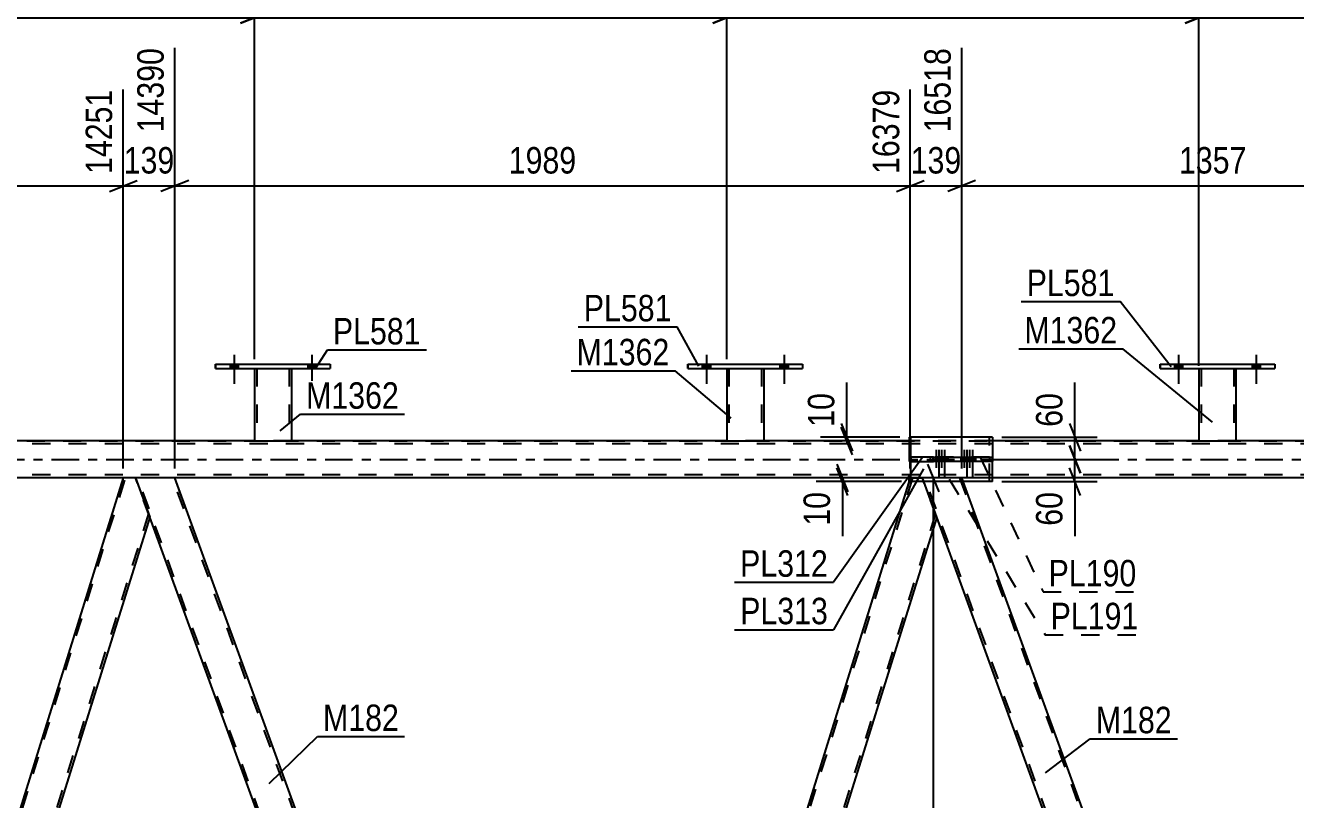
# Model space of a CAD drawing. Header units: millimetres. Extents: x 0 to 841, y 0 to 594.
# Drawn here: x 613 to 750.4, y 400.7 to 484.5 of the extents above; entities that cross this region are included whole.
import ezdxf

# ---------------------------------------------------------------- set-up
doc = ezdxf.new("R2010")
doc.units = ezdxf.units.MM
doc.linetypes.add('DXK_LINE_DOT2', pattern=[3.9198, 1.9599, -1.9599])
doc.linetypes.add('DXK_LINE_DOT3', pattern=[5.9187, 2.979, -0.9799, 0.9799, -0.9799])
doc.styles.add('Arial Narrow', font='ARIALN.TTF', dxfattribs={"height": 0.2})

# ---------------------------------------------------------------- blocks, each defined once
blk = doc.blocks.new('Part-318887337-3480 - 3336')
at = {"color": 7, "linetype": 'DXK_LINE_DOT2'}
for p, q in [((739.91, 447.38), (743.91, 447.38)), ((739.91, 447.37), (739.91, 447.38)), ((739.91, 447.38), (739.91, 447.37)), ((740.15, 447.38), (740.15, 439.53)), ((743.67, 447.38), (743.67, 439.53)), ((743.91, 447.38), (743.91, 447.37)), ((743.91, 447.37), (743.91, 447.38)), ((743.65, 439.53), (743.67, 439.53))]:
    blk.add_line(p, q, dxfattribs=at)
at = {"color": 2, "linetype": 'Continuous'}
for p, q in [((739.91, 447.37), (739.91, 439.53)), ((743.91, 447.37), (743.91, 439.53)), ((739.91, 439.53), (743.87, 439.53)), ((743.91, 439.53), (743.87, 439.53))]:
    blk.add_line(p, q, dxfattribs=at)
blk = doc.blocks.new('Bolt-318887337-3354 - 3336')
at = {"linetype": 'Continuous'}
for points in [[(686.19, 447.37), (687.07, 447.37), (687.07, 447.85), (686.19, 447.85)], [(694.59, 447.37), (695.47, 447.37), (695.47, 447.85), (694.59, 447.85)]]:
    blk.add_hatch(color=1, dxfattribs=at).paths.add_polyline_path(points)
at = {"color": 1, "linetype": 'Continuous'}
for p, q in [((686.63, 448.85), (686.63, 445.73)), ((695.03, 448.85), (695.03, 445.73)), ((686.19, 447.85), (686.19, 447.37)), ((687.07, 447.85), (687.07, 447.37)), ((694.59, 447.85), (694.59, 447.37)), ((695.47, 447.85), (695.47, 447.37))]:
    blk.add_line(p, q, dxfattribs=at)
blk = doc.blocks.new('Bolt-318887337-3355 - 3336')
at = {"linetype": 'Continuous'}
for points in [[(686.19, 447.37), (687.07, 447.37), (687.07, 447.85), (686.19, 447.85)], [(694.59, 447.37), (695.47, 447.37), (695.47, 447.85), (694.59, 447.85)]]:
    blk.add_hatch(color=1, dxfattribs=at).paths.add_polyline_path(points)
at = {"color": 1, "linetype": 'Continuous'}
for p, q in [((686.63, 448.85), (686.63, 445.73)), ((695.03, 448.85), (695.03, 445.73)), ((686.19, 447.85), (686.19, 447.37)), ((687.07, 447.85), (687.07, 447.37)), ((694.59, 447.85), (694.59, 447.37)), ((695.47, 447.85), (695.47, 447.37))]:
    blk.add_line(p, q, dxfattribs=at)
blk = doc.blocks.new('Bolt-318887337-3356 - 3336')
at = {"linetype": 'Continuous'}
for points in [[(635.11, 447.37), (635.99, 447.37), (635.99, 447.85), (635.11, 447.85)], [(643.51, 447.37), (644.39, 447.37), (644.39, 447.85), (643.51, 447.85)]]:
    blk.add_hatch(color=1, dxfattribs=at).paths.add_polyline_path(points)
at = {"color": 1, "linetype": 'Continuous'}
for p, q in [((635.55, 448.85), (635.55, 445.73)), ((643.95, 448.85), (643.95, 445.73)), ((635.11, 447.85), (635.11, 447.37)), ((635.99, 447.85), (635.99, 447.37)), ((643.51, 447.85), (643.51, 447.37)), ((644.39, 447.85), (644.39, 447.37))]:
    blk.add_line(p, q, dxfattribs=at)
blk = doc.blocks.new('Part-318887337-3485 - 3336')
at = {"color": 2, "linetype": 'Continuous'}
for p, q in [((684.63, 447.37), (684.63, 447.85)), ((684.63, 447.85), (684.63, 447.85)), ((684.63, 447.85), (697.03, 447.85)), ((684.63, 447.37), (684.63, 447.37)), ((684.63, 447.37), (697.03, 447.37)), ((697.03, 447.85), (697.03, 447.37))]:
    blk.add_line(p, q, dxfattribs=at)
at = {"color": 7, "linetype": 'DXK_LINE_DOT2'}
for p, q in [((684.63, 447.85), (684.63, 447.37)), ((684.63, 447.85), (684.63, 447.85)), ((684.63, 447.37), (684.63, 447.37)), ((697.03, 447.85), (697.03, 447.37))]:
    blk.add_line(p, q, dxfattribs=at)
blk = doc.blocks.new('Bolt-318887337-3357 - 3336')
at = {"linetype": 'Continuous'}
for points in [[(635.11, 447.37), (635.99, 447.37), (635.99, 447.85), (635.11, 447.85)], [(643.51, 447.37), (644.39, 447.37), (644.39, 447.85), (643.51, 447.85)]]:
    blk.add_hatch(color=1, dxfattribs=at).paths.add_polyline_path(points)
at = {"color": 1, "linetype": 'Continuous'}
for p, q in [((635.55, 448.85), (635.55, 445.73)), ((643.95, 448.85), (643.95, 445.73)), ((635.11, 447.85), (635.11, 447.37)), ((635.99, 447.85), (635.99, 447.37)), ((643.51, 447.85), (643.51, 447.37)), ((644.39, 447.85), (644.39, 447.37))]:
    blk.add_line(p, q, dxfattribs=at)
blk = doc.blocks.new('Bolt-318887337-3360 - 3336')
at = {"linetype": 'Continuous'}
for points in [[(737.27, 447.37), (738.15, 447.37), (738.15, 447.85), (737.27, 447.85)], [(745.67, 447.37), (746.55, 447.37), (746.55, 447.85), (745.67, 447.85)]]:
    blk.add_hatch(color=1, dxfattribs=at).paths.add_polyline_path(points)
at = {"color": 1, "linetype": 'Continuous'}
for p, q in [((737.71, 448.85), (737.71, 445.73)), ((746.11, 448.85), (746.11, 445.73)), ((737.27, 447.85), (737.27, 447.37)), ((738.15, 447.85), (738.15, 447.37)), ((745.67, 447.85), (745.67, 447.37)), ((746.55, 447.85), (746.55, 447.37))]:
    blk.add_line(p, q, dxfattribs=at)
blk = doc.blocks.new('Bolt-318887337-3361 - 3336')
at = {"linetype": 'Continuous'}
for points in [[(737.27, 447.37), (738.15, 447.37), (738.15, 447.85), (737.27, 447.85)], [(745.67, 447.37), (746.55, 447.37), (746.55, 447.85), (745.67, 447.85)]]:
    blk.add_hatch(color=1, dxfattribs=at).paths.add_polyline_path(points)
at = {"color": 1, "linetype": 'Continuous'}
for p, q in [((737.71, 448.85), (737.71, 445.73)), ((746.11, 448.85), (746.11, 445.73)), ((737.27, 447.85), (737.27, 447.37)), ((738.15, 447.85), (738.15, 447.37)), ((745.67, 447.85), (745.67, 447.37)), ((746.55, 447.85), (746.55, 447.37))]:
    blk.add_line(p, q, dxfattribs=at)
blk = doc.blocks.new('Bolt-318887337-3834 - 3336')
at = {"linetype": 'Continuous'}
for points in [[(712.14, 437.77), (711.42, 437.77), (711.42, 437.29), (712.14, 437.29)], [(712.76, 437.77), (712.04, 437.77), (712.04, 437.29), (712.76, 437.29)], [(715.15, 437.77), (714.43, 437.77), (714.43, 437.29), (715.15, 437.29)], [(715.76, 437.77), (715.04, 437.77), (715.04, 437.29), (715.76, 437.29)]]:
    blk.add_hatch(color=1, dxfattribs=at).paths.add_polyline_path(points)
at = {"color": 1, "linetype": 'Continuous'}
for p, q in [((711.78, 438.57), (711.78, 435.57)), ((712.4, 438.57), (712.4, 435.57)), ((714.79, 438.57), (714.79, 435.57)), ((715.4, 438.57), (715.4, 435.57)), ((711.42, 437.77), (711.42, 437.29)), ((712.04, 437.77), (712.04, 437.29)), ((712.14, 437.77), (712.14, 437.29)), ((712.76, 437.77), (712.76, 437.29)), ((714.43, 437.77), (714.43, 437.29)), ((715.04, 437.77), (715.04, 437.29)), ((715.15, 437.77), (715.15, 437.29)), ((715.76, 437.77), (715.76, 437.29))]:
    blk.add_line(p, q, dxfattribs=at)
blk = doc.blocks.new('Part-318887337-3601 - 3336')
at = {"color": 7, "linetype": 'DXK_LINE_DOT2'}
for p, q in [((714.26, 435.53), (710, 435.53)), ((711.55, 431.28), (710, 435.53)), ((754.38, 314.31), (710.26, 435.53)), ((714.01, 435.53), (758.13, 314.31)), ((714.41, 435.13), (714.26, 435.53)), ((758.38, 314.31), (754.12, 314.31))]:
    blk.add_line(p, q, dxfattribs=at)
at = {"color": 2, "linetype": 'Continuous'}
for p, q in [((758.38, 314.31), (714.41, 435.13)), ((754.12, 314.31), (711.55, 431.28))]:
    blk.add_line(p, q, dxfattribs=at)
blk = doc.blocks.new('Part-318887337-3490 - 3336')
at = {"color": 7, "linetype": 'DXK_LINE_DOT2'}
for p, q in [((688.83, 447.38), (692.83, 447.38)), ((688.83, 447.37), (688.83, 447.38)), ((688.83, 447.38), (688.83, 447.37)), ((689.07, 447.38), (689.07, 439.53)), ((692.59, 447.38), (692.59, 439.53)), ((692.83, 447.38), (692.83, 447.37)), ((692.83, 447.37), (692.83, 447.38)), ((692.57, 439.53), (692.59, 439.53))]:
    blk.add_line(p, q, dxfattribs=at)
at = {"color": 2, "linetype": 'Continuous'}
for p, q in [((688.83, 447.37), (688.83, 439.53)), ((692.83, 447.37), (692.83, 439.53)), ((688.83, 439.53), (692.79, 439.53)), ((692.83, 439.53), (692.79, 439.53))]:
    blk.add_line(p, q, dxfattribs=at)
blk = doc.blocks.new('Part-318887337-3495 - 3336')
at = {"color": 2, "linetype": 'Continuous'}
for p, q in [((633.55, 447.37), (633.55, 447.85)), ((633.55, 447.85), (633.55, 447.85)), ((633.55, 447.85), (645.95, 447.85)), ((633.55, 447.37), (633.55, 447.37)), ((633.55, 447.37), (645.95, 447.37)), ((645.95, 447.85), (645.95, 447.37))]:
    blk.add_line(p, q, dxfattribs=at)
at = {"color": 7, "linetype": 'DXK_LINE_DOT2'}
for p, q in [((633.55, 447.85), (633.55, 447.37)), ((633.55, 447.85), (633.55, 447.85)), ((633.55, 447.37), (633.55, 447.37)), ((645.95, 447.85), (645.95, 447.37))]:
    blk.add_line(p, q, dxfattribs=at)
blk = doc.blocks.new('Part-318887337-3500 - 3336')
at = {"color": 7, "linetype": 'DXK_LINE_DOT2'}
for p, q in [((637.75, 447.38), (641.75, 447.38)), ((637.75, 447.37), (637.75, 447.38)), ((637.75, 447.38), (637.75, 447.37)), ((637.99, 447.38), (637.99, 439.53)), ((641.51, 447.38), (641.51, 439.53)), ((641.75, 447.38), (641.75, 447.37)), ((641.75, 447.37), (641.75, 447.38)), ((641.49, 439.53), (641.51, 439.53))]:
    blk.add_line(p, q, dxfattribs=at)
at = {"color": 2, "linetype": 'Continuous'}
for p, q in [((637.75, 447.37), (637.75, 439.53)), ((641.75, 447.37), (641.75, 439.53)), ((637.75, 439.53), (641.71, 439.53)), ((641.75, 439.53), (641.71, 439.53))]:
    blk.add_line(p, q, dxfattribs=at)
blk = doc.blocks.new('Part-318887337-3515 - 3336')
at = {"color": 2, "linetype": 'Continuous'}
for p, q in [((708.73, 439.93), (708.56, 439.93)), ((708.56, 439.93), (708.56, 439.53)), ((708.56, 435.13), (708.56, 435.53))]:
    blk.add_line(p, q, dxfattribs=at)
at = {"color": 7, "linetype": 'DXK_LINE_DOT2'}
for p, q in [((717.27, 439.93), (708.73, 439.93)), ((717.27, 435.13), (717.27, 439.93)), ((708.56, 439.53), (708.56, 435.53)), ((708.56, 435.13), (708.56, 435.13)), ((708.56, 435.13), (708.56, 435.13)), ((717.27, 435.13), (708.56, 435.13))]:
    blk.add_line(p, q, dxfattribs=at)
blk = doc.blocks.new('Part-318887337-3586 - 3336')
at = {"color": 2, "linetype": 'Continuous'}
for p, q in [((628.62, 435.53), (624.87, 435.53)), ((629.13, 435.53), (628.62, 435.53)), ((671.49, 319.13), (629.13, 435.53)), ((667.24, 319.13), (626.42, 431.28))]:
    blk.add_line(p, q, dxfattribs=at)
at = {"color": 7, "linetype": 'DXK_LINE_DOT2'}
for p, q in [((626.42, 431.28), (624.87, 435.53)), ((669.25, 314.31), (625.13, 435.53)), ((672.99, 314.31), (628.87, 435.53)), ((668.99, 314.31), (667.24, 319.13)), ((673.25, 314.31), (671.49, 319.13)), ((673.25, 314.31), (668.99, 314.31))]:
    blk.add_line(p, q, dxfattribs=at)
blk = doc.blocks.new('Part-318887337-3591 - 3336')
at = {"color": 7, "linetype": 'DXK_LINE_DOT2'}
for p, q in [((708.94, 435.53), (672.12, 317.41)), ((708.72, 435.53), (710, 435.53)), ((710.15, 435.13), (710, 435.53)), ((711.42, 431.66), (674.84, 314.31)), ((672.4, 319.13), (671.98, 317.78)), ((676.59, 319.13), (675.09, 314.31)), ((673.25, 314.31), (671.98, 317.78)), ((675.09, 314.31), (673.25, 314.31))]:
    blk.add_line(p, q, dxfattribs=at)
at = {"color": 2, "linetype": 'Continuous'}
for p, q in [((708.69, 435.53), (672.4, 319.13)), ((708.72, 435.53), (708.69, 435.53)), ((708.73, 435.53), (708.72, 435.53)), ((711.55, 431.28), (710.15, 435.13)), ((711.55, 431.28), (676.59, 319.13))]:
    blk.add_line(p, q, dxfattribs=at)
blk = doc.blocks.new('Part-318887337-3606 - 3336')
at = {"color": 2, "linetype": 'Continuous'}
for p, q in [((623.55, 435.53), (586.85, 317.78)), ((624.87, 435.53), (623.55, 435.53)), ((624.87, 435.53), (626.42, 431.28)), ((626.42, 431.28), (589.96, 314.31)), ((588.11, 314.31), (586.85, 317.78))]:
    blk.add_line(p, q, dxfattribs=at)
at = {"color": 7, "linetype": 'DXK_LINE_DOT2'}
for p, q in [((586.98, 317.41), (623.8, 435.53)), ((626.28, 431.66), (589.71, 314.31)), ((589.96, 314.31), (588.11, 314.31))]:
    blk.add_line(p, q, dxfattribs=at)
blk = doc.blocks.new('Part-318887337-3670 - 3336')
at = {"color": 7, "linetype": 'DXK_LINE_DOT2'}
for p, q in [((768.54, 439.21), (53.52, 439.21)), ((178.02, 439.53), (768.54, 439.53)), ((641.75, 439.53), (637.75, 439.53)), ((692.83, 439.53), (688.83, 439.53)), ((717.58, 439.53), (708.73, 439.53)), ((743.91, 439.53), (739.91, 439.53)), ((768.54, 435.85), (53.52, 435.85)), ((629.13, 435.53), (623.55, 435.53)), ((717.58, 435.53), (708.69, 435.53))]:
    blk.add_line(p, q, dxfattribs=at)
at = {"color": 2, "linetype": 'Continuous'}
for p, q in [((637.75, 439.53), (590.67, 439.53)), ((688.83, 439.53), (641.75, 439.53)), ((708.73, 439.53), (692.83, 439.53)), ((739.91, 439.53), (717.58, 439.53)), ((761.89, 439.53), (743.91, 439.53)), ((623.55, 435.53), (543.99, 435.53)), ((708.69, 435.53), (629.13, 435.53)), ((768.54, 435.53), (717.58, 435.53))]:
    blk.add_line(p, q, dxfattribs=at)
at = {"color": 7, "linetype": 'DXK_LINE_DOT3'}
blk.add_line((53.52, 437.53), (768.54, 437.53), dxfattribs=at)
blk = doc.blocks.new('Part-318887337-3826 - 3336')
at = {"color": 7, "linetype": 'DXK_LINE_DOT2'}
for p, q in [((717.27, 437.77), (708.56, 437.77)), ((708.56, 437.77), (708.56, 437.29)), ((717.27, 437.29), (708.56, 437.29)), ((710.83, 437.77), (710.83, 437.29)), ((717.27, 437.77), (717.27, 437.29))]:
    blk.add_line(p, q, dxfattribs=at)
blk = doc.blocks.new('Bolt-318887337-3827 - 3336')
at = {"color": 1, "linetype": 'DXK_LINE_DOT2'}
for p, q in [((711.5, 438.57), (711.5, 435.57)), ((712.08, 438.57), (712.08, 435.57)), ((714.53, 438.57), (714.53, 435.57)), ((715.11, 438.57), (715.11, 435.57)), ((711.14, 437.77), (711.14, 437.29)), ((711.72, 437.77), (711.72, 437.29)), ((711.86, 437.77), (711.86, 437.29)), ((712.44, 437.77), (712.44, 437.29)), ((714.17, 437.77), (714.17, 437.29)), ((714.75, 437.77), (714.75, 437.29)), ((714.89, 437.77), (714.89, 437.29)), ((715.47, 437.77), (715.47, 437.29))]:
    blk.add_line(p, q, dxfattribs=at)
blk = doc.blocks.new('Part-318887337-3828 - 3336')
at = {"color": 2, "linetype": 'Continuous'}
for p, q in [((711.19, 437.77), (708.73, 437.77)), ((708.73, 437.77), (708.73, 437.29)), ((708.73, 437.29), (711.19, 437.29)), ((711.19, 437.29), (711.19, 437.77)), ((711.19, 437.77), (717.58, 437.77)), ((717.58, 437.29), (711.19, 437.29)), ((717.58, 437.77), (717.58, 437.29))]:
    blk.add_line(p, q, dxfattribs=at)
blk = doc.blocks.new('Part-318887337-3833 - 3336')
at = {"color": 2, "linetype": 'Continuous'}
for p, q in [((717.58, 439.93), (708.73, 439.93)), ((708.73, 435.13), (708.73, 439.93)), ((717.58, 439.93), (717.58, 437.77)), ((717.58, 435.13), (717.58, 437.29)), ((717.58, 435.13), (708.73, 435.13))]:
    blk.add_line(p, q, dxfattribs=at)
at = {"color": 7, "linetype": 'DXK_LINE_DOT2'}
blk.add_line((717.58, 437.29), (717.58, 437.77), dxfattribs=at)
blk = doc.blocks.new('Part-318887337-3839 - 3336')
at = {"color": 2, "linetype": 'Continuous'}
for p, q in [((735.71, 447.37), (735.71, 447.85)), ((735.71, 447.85), (735.71, 447.85)), ((735.71, 447.85), (748.11, 447.85)), ((735.71, 447.37), (735.71, 447.37)), ((735.71, 447.37), (748.11, 447.37)), ((748.11, 447.85), (748.11, 447.37))]:
    blk.add_line(p, q, dxfattribs=at)
at = {"color": 7, "linetype": 'DXK_LINE_DOT2'}
for p, q in [((735.71, 447.85), (735.71, 447.37)), ((735.71, 447.85), (735.71, 447.85)), ((735.71, 447.37), (735.71, 447.37)), ((748.11, 447.85), (748.11, 447.37))]:
    blk.add_line(p, q, dxfattribs=at)
blk = doc.blocks.new('StraightDimension-318887337-4532 - 3336')
at = {"color": 7, "linetype": 'Continuous'}
for p, q in [((629.13, 436.53), (629.13, 482.07)), ((623.55, 436.53), (623.55, 477.57)), ((622.05, 466.53), (625.05, 467.73)), ((630.63, 467.73), (627.63, 466.53)), ((623.55, 467.13), (629.13, 467.13))]:
    blk.add_line(p, q, dxfattribs=at)
at = {"color": 0}
blk.add_wipeout([(629.68, 467.88), (629.68, 472.08), (623, 472.08), (623, 467.88)], dxfattribs=at)
at = {"color": 3, "style": 'Arial Narrow'}
blk.add_text('139', height=2.863, dxfattribs=at).set_placement((623.6, 468.48))
at = {"color": 0, "linetype": 'Continuous'}
blk.add_wipeout([(628.53, 482.67), (624.33, 482.67), (624.33, 472.33), (628.53, 472.33)], dxfattribs=at)
at = {"color": 3, "linetype": 'Continuous', "style": 'Arial Narrow'}
blk.add_text('14390', height=2.863, rotation=90.0002, dxfattribs=at).set_placement((627.93, 472.93))
blk = doc.blocks.new('StraightDimension-318887337-4580 - 3336')
at = {"color": 7, "linetype": 'Continuous'}
for p, q in [((714.26, 436.53), (714.26, 482.07)), ((708.69, 436.53), (708.69, 477.57)), ((707.19, 466.53), (710.19, 467.73)), ((715.76, 467.73), (712.76, 466.53)), ((708.69, 467.13), (714.26, 467.13))]:
    blk.add_line(p, q, dxfattribs=at)
at = {"color": 0}
blk.add_wipeout([(714.82, 467.88), (714.82, 472.08), (708.13, 472.08), (708.13, 467.88)], dxfattribs=at)
at = {"color": 3, "style": 'Arial Narrow'}
blk.add_text('139', height=2.863, dxfattribs=at).set_placement((708.73, 468.48))
at = {"color": 0, "linetype": 'Continuous'}
blk.add_wipeout([(713.66, 482.67), (709.46, 482.67), (709.46, 472.33), (713.66, 472.33)], dxfattribs=at)
at = {"color": 3, "linetype": 'Continuous', "style": 'Arial Narrow'}
blk.add_text('16518', height=2.863, rotation=90.0002, dxfattribs=at).set_placement((713.06, 472.93))
blk = doc.blocks.new('StraightDimension-318887337-8077 - 3336')
at = {"color": 7, "linetype": 'Continuous'}
for p, q in [((637.75, 448.38), (637.75, 495.79)), ((688.83, 448.38), (688.83, 495.79)), ((639.25, 485.95), (636.25, 484.75)), ((637.75, 485.35), (688.83, 485.35)), ((687.33, 484.75), (690.33, 485.95))]:
    blk.add_line(p, q, dxfattribs=at)
at = {"color": 0}
blk.add_wipeout([(667.55, 486.1), (667.55, 490.3), (659.03, 490.3), (659.03, 486.1)], dxfattribs=at)
at = {"color": 3, "style": 'Arial Narrow'}
blk.add_text('1277', height=2.863, dxfattribs=at).set_placement((659.63, 486.7))
at = {"color": 0, "linetype": 'Continuous'}
blk.add_wipeout([(688.23, 496.39), (684.03, 496.39), (684.03, 486.05), (688.23, 486.05)], dxfattribs=at)
at = {"color": 3, "linetype": 'Continuous', "style": 'Arial Narrow'}
blk.add_text('15883', height=2.863, rotation=90.0002, dxfattribs=at).set_placement((687.63, 486.65))
blk = doc.blocks.new('StraightDimension-318887337-8076 - 3336')
at = {"color": 7, "linetype": 'Continuous'}
for p, q in [((688.83, 448.38), (688.83, 495.79)), ((739.91, 447.65), (739.91, 495.79)), ((690.33, 485.95), (687.33, 484.75)), ((688.83, 485.35), (739.91, 485.35)), ((738.41, 484.75), (741.41, 485.95))]:
    blk.add_line(p, q, dxfattribs=at)
at = {"color": 0}
blk.add_wipeout([(718.63, 486.1), (718.63, 490.3), (710.11, 490.3), (710.11, 486.1)], dxfattribs=at)
at = {"color": 3, "style": 'Arial Narrow'}
blk.add_text('1277', height=2.863, dxfattribs=at).set_placement((710.71, 486.7))
at = {"color": 0, "linetype": 'Continuous'}
blk.add_wipeout([(739.31, 496.39), (735.11, 496.39), (735.11, 486.05), (739.31, 486.05)], dxfattribs=at)
at = {"color": 3, "linetype": 'Continuous', "style": 'Arial Narrow'}
blk.add_text('17160', height=2.863, rotation=90.0002, dxfattribs=at).set_placement((738.71, 486.65))
blk = doc.blocks.new('StraightDimension-318887337-15624 - 3336')
at = {"color": 7, "linetype": 'Continuous'}
for p, q in [((700.75, 437.03), (701.95, 434.03)), ((701.95, 433.63), (700.75, 436.63)), ((707.73, 435.53), (698.5, 435.53)), ((707.73, 435.13), (698.5, 435.13)), ((701.35, 435.13), (701.35, 435.53)), ((701.35, 435.13), (701.35, 429.23)), ((701.35, 435.13), (701.35, 429.23))]:
    blk.add_line(p, q, dxfattribs=at)
at = {"color": 0}
blk.add_wipeout([(700.6, 434.61), (696.4, 434.61), (696.4, 429.75), (700.6, 429.75)], dxfattribs=at)
at = {"color": 3, "style": 'Arial Narrow'}
blk.add_text('10', height=2.863, rotation=90.0002, dxfattribs=at).set_placement((700, 430.35))
blk = doc.blocks.new('StraightDimension-318887337-4508 - 3336')
at = {"color": 7, "linetype": 'Continuous'}
for p, q in [((543.99, 436.53), (543.99, 482.07)), ((623.55, 436.53), (623.55, 477.57)), ((545.49, 467.73), (542.49, 466.53)), ((622.05, 466.53), (625.05, 467.73)), ((543.99, 467.13), (623.55, 467.13))]:
    blk.add_line(p, q, dxfattribs=at)
at = {"color": 0}
blk.add_wipeout([(588.03, 467.88), (588.03, 472.08), (579.52, 472.08), (579.52, 467.88)], dxfattribs=at)
at = {"color": 3, "style": 'Arial Narrow'}
blk.add_text('1989', height=2.863, dxfattribs=at).set_placement((580.12, 468.48))
at = {"color": 0, "linetype": 'Continuous'}
blk.add_wipeout([(622.95, 478.17), (618.75, 478.17), (618.75, 467.83), (622.95, 467.83)], dxfattribs=at)
at = {"color": 3, "linetype": 'Continuous', "style": 'Arial Narrow'}
blk.add_text('14251', height=2.863, rotation=90.0002, dxfattribs=at).set_placement((622.35, 468.43))
blk = doc.blocks.new('StraightDimension-318887337-4052 - 3336')
at = {"color": 7, "linetype": 'Continuous'}
for p, q in [((711.8, 434.03), (710.6, 437.03)), ((730.66, 435.53), (708.35, 435.53)), ((711.2, 314.31), (711.2, 435.53)), ((710.6, 315.81), (711.8, 312.81)), ((735.34, 314.31), (708.35, 314.31))]:
    blk.add_line(p, q, dxfattribs=at)
at = {"color": 0}
blk.add_wipeout([(710.45, 379.18), (706.25, 379.18), (706.25, 370.67), (710.45, 370.67)], dxfattribs=at)
at = {"color": 3, "style": 'Arial Narrow'}
blk.add_text('3031', height=2.863, rotation=90.0002, dxfattribs=at).set_placement((709.85, 371.27))
blk = doc.blocks.new('StraightDimension-318887337-4556 - 3336')
at = {"color": 7, "linetype": 'Continuous'}
for p, q in [((629.13, 436.53), (629.13, 482.07)), ((708.69, 436.53), (708.69, 477.57)), ((630.63, 467.73), (627.63, 466.53)), ((707.19, 466.53), (710.19, 467.73)), ((629.13, 467.13), (708.69, 467.13))]:
    blk.add_line(p, q, dxfattribs=at)
at = {"color": 0}
blk.add_wipeout([(673.16, 467.88), (673.16, 472.08), (664.65, 472.08), (664.65, 467.88)], dxfattribs=at)
at = {"color": 3, "style": 'Arial Narrow'}
blk.add_text('1989', height=2.863, dxfattribs=at).set_placement((665.25, 468.48))
at = {"color": 0, "linetype": 'Continuous'}
blk.add_wipeout([(708.09, 478.17), (703.89, 478.17), (703.89, 467.83), (708.09, 467.83)], dxfattribs=at)
at = {"color": 3, "linetype": 'Continuous', "style": 'Arial Narrow'}
blk.add_text('16379', height=2.863, rotation=90.0002, dxfattribs=at).set_placement((707.49, 468.43))
blk = doc.blocks.new('StraightDimension-318887337-4604 - 3336')
at = {"color": 7, "linetype": 'Continuous'}
for p, q in [((714.26, 436.53), (714.26, 482.07)), ((768.54, 440.53), (768.54, 477.57)), ((715.76, 467.73), (712.76, 466.53)), ((767.04, 466.53), (770.04, 467.73)), ((714.26, 467.13), (768.54, 467.13))]:
    blk.add_line(p, q, dxfattribs=at)
at = {"color": 0}
blk.add_wipeout([(745.66, 467.88), (745.66, 472.08), (737.15, 472.08), (737.15, 467.88)], dxfattribs=at)
at = {"color": 3, "style": 'Arial Narrow'}
blk.add_text('1357', height=2.863, dxfattribs=at).set_placement((737.75, 468.48))
at = {"color": 0, "linetype": 'Continuous'}
blk.add_wipeout([(767.94, 478.17), (763.74, 478.17), (763.74, 467.83), (767.94, 467.83)], dxfattribs=at)
at = {"color": 3, "linetype": 'Continuous', "style": 'Arial Narrow'}
blk.add_text('17875', height=2.863, rotation=90.0002, dxfattribs=at).set_placement((767.34, 468.43))
blk = doc.blocks.new('StraightDimension-318887337-15649 - 3336')
at = {"color": 7, "linetype": 'Continuous'}
for p, q in [((726.5, 439.93), (726.5, 445.84)), ((726.5, 439.93), (726.5, 445.84)), ((725.9, 441.43), (727.1, 438.43)), ((718.58, 439.93), (728.9, 439.93)), ((726.5, 437.53), (726.5, 439.93)), ((727.1, 436.03), (725.9, 439.03)), ((718.58, 437.53), (728.9, 437.53))]:
    blk.add_line(p, q, dxfattribs=at)
at = {"color": 0}
blk.add_wipeout([(725.75, 445.31), (721.55, 445.31), (721.55, 440.46), (725.75, 440.46)], dxfattribs=at)
at = {"color": 3, "style": 'Arial Narrow'}
blk.add_text('60', height=2.863, rotation=90.0002, dxfattribs=at).set_placement((725.15, 441.06))
blk = doc.blocks.new('StraightDimension-318887337-8075 - 3336')
at = {"color": 7, "linetype": 'Continuous'}
for p, q in [((739.91, 447.65), (739.91, 495.79)), ((761.89, 449.34), (761.89, 495.79)), ((741.41, 485.95), (738.41, 484.75)), ((739.91, 485.35), (761.89, 485.35)), ((760.39, 484.75), (763.39, 485.95))]:
    blk.add_line(p, q, dxfattribs=at)
at = {"color": 0}
blk.add_wipeout([(754.24, 486.1), (754.24, 490.3), (747.56, 490.3), (747.56, 486.1)], dxfattribs=at)
at = {"color": 3, "style": 'Arial Narrow'}
blk.add_text('549', height=2.863, dxfattribs=at).set_placement((748.16, 486.7))
at = {"color": 0, "linetype": 'Continuous'}
blk.add_wipeout([(761.29, 496.39), (757.09, 496.39), (757.09, 486.05), (761.29, 486.05)], dxfattribs=at)
at = {"color": 3, "linetype": 'Continuous', "style": 'Arial Narrow'}
blk.add_text('17709', height=2.863, rotation=90.0002, dxfattribs=at).set_placement((760.69, 486.65))
blk = doc.blocks.new('StraightDimension-318887337-8078 - 3336')
at = {"color": 7, "linetype": 'Continuous'}
for p, q in [((586.67, 448.38), (586.67, 495.79)), ((637.75, 448.38), (637.75, 495.79)), ((588.17, 485.95), (585.17, 484.75)), ((586.67, 485.35), (637.75, 485.35)), ((636.25, 484.75), (639.25, 485.95))]:
    blk.add_line(p, q, dxfattribs=at)
at = {"color": 0}
blk.add_wipeout([(616.47, 486.1), (616.47, 490.3), (607.95, 490.3), (607.95, 486.1)], dxfattribs=at)
at = {"color": 3, "style": 'Arial Narrow'}
blk.add_text('1277', height=2.863, dxfattribs=at).set_placement((608.55, 486.7))
at = {"color": 0, "linetype": 'Continuous'}
blk.add_wipeout([(637.15, 496.39), (632.95, 496.39), (632.95, 486.05), (637.15, 486.05)], dxfattribs=at)
at = {"color": 3, "linetype": 'Continuous', "style": 'Arial Narrow'}
blk.add_text('14606', height=2.863, rotation=90.0002, dxfattribs=at).set_placement((636.55, 486.65))
blk = doc.blocks.new('StraightDimension-318887337-15600 - 3336')
at = {"color": 7, "linetype": 'Continuous'}
for p, q in [((701.82, 439.93), (701.82, 445.84)), ((701.82, 439.93), (701.82, 445.84)), ((701.22, 441.43), (702.42, 438.43)), ((707.56, 439.93), (698.97, 439.93)), ((702.42, 438.03), (701.22, 441.03)), ((701.82, 439.53), (701.82, 439.93)), ((707.56, 439.53), (698.97, 439.53))]:
    blk.add_line(p, q, dxfattribs=at)
at = {"color": 0}
blk.add_wipeout([(701.07, 445.31), (696.87, 445.31), (696.87, 440.46), (701.07, 440.46)], dxfattribs=at)
at = {"color": 3, "style": 'Arial Narrow'}
blk.add_text('10', height=2.863, rotation=90.0002, dxfattribs=at).set_placement((700.47, 441.06))
blk = doc.blocks.new('StraightDimension-318887337-15650 - 3336')
at = {"color": 7, "linetype": 'Continuous'}
for p, q in [((725.9, 439.03), (727.1, 436.03)), ((718.58, 437.53), (728.9, 437.53)), ((726.5, 435.13), (726.5, 437.53)), ((727.1, 433.63), (725.9, 436.63)), ((718.58, 435.13), (728.9, 435.13)), ((726.5, 435.13), (726.5, 429.23)), ((726.5, 435.13), (726.5, 429.23))]:
    blk.add_line(p, q, dxfattribs=at)
at = {"color": 0}
blk.add_wipeout([(725.75, 434.61), (721.55, 434.61), (721.55, 429.75), (725.75, 429.75)], dxfattribs=at)
at = {"color": 3, "style": 'Arial Narrow'}
blk.add_text('60', height=2.863, rotation=90.0002, dxfattribs=at).set_placement((725.15, 430.35))
blk = doc.blocks.new('Mark-318887337-3476 - 3336')
at = {"color": 0}
blk.add_wipeout([(731.08, 450.09), (731.08, 453.09), (721.03, 453.09), (721.03, 450.09)], dxfattribs=at)
blk.add_wipeout([(731.08, 450.09), (731.08, 453.09), (721.03, 453.09), (721.03, 450.09)], dxfattribs=at)
at = {"color": 30, "linetype": 'Continuous'}
for p in [(720.43, 449.49), (741.38, 441.56)]:
    blk.add_line(p, (731.68, 449.49), dxfattribs=at)
at = {"color": 3, "style": 'Arial Narrow'}
blk.add_text('M1362', height=2.863, dxfattribs=at).set_placement((721.03, 450.09))
blk = doc.blocks.new('Mark-318887337-3481 - 3336')
at = {"color": 0}
blk.add_wipeout([(682.88, 452.48), (682.88, 455.48), (673.37, 455.48), (673.37, 452.48)], dxfattribs=at)
blk.add_wipeout([(682.88, 452.48), (682.88, 455.48), (673.37, 455.48), (673.37, 452.48)], dxfattribs=at)
at = {"color": 30, "linetype": 'Continuous'}
for p in [(672.77, 451.88), (685.8, 447.63)]:
    blk.add_line(p, (683.48, 451.88), dxfattribs=at)
at = {"color": 3, "style": 'Arial Narrow'}
blk.add_text('PL581', height=2.863, dxfattribs=at).set_placement((673.37, 452.48))
blk = doc.blocks.new('Mark-318887337-3486 - 3336')
at = {"color": 0}
blk.add_wipeout([(682.64, 447.72), (682.64, 450.72), (672.59, 450.72), (672.59, 447.72)], dxfattribs=at)
blk.add_wipeout([(682.64, 447.72), (682.64, 450.72), (672.59, 450.72), (672.59, 447.72)], dxfattribs=at)
at = {"color": 30, "linetype": 'Continuous'}
for p in [(671.99, 447.12), (689.31, 441.99)]:
    blk.add_line(p, (683.24, 447.12), dxfattribs=at)
at = {"color": 3, "style": 'Arial Narrow'}
blk.add_text('M1362', height=2.863, dxfattribs=at).set_placement((672.59, 447.72))
blk = doc.blocks.new('Mark-318887337-3491 - 3336')
at = {"color": 0}
blk.add_wipeout([(655.74, 449.98), (655.74, 452.98), (646.23, 452.98), (646.23, 449.98)], dxfattribs=at)
blk.add_wipeout([(655.74, 449.98), (655.74, 452.98), (646.23, 452.98), (646.23, 449.98)], dxfattribs=at)
at = {"color": 30, "linetype": 'Continuous'}
for p, q in [((644.36, 447.37), (645.63, 449.38)), ((645.63, 449.38), (656.34, 449.38))]:
    blk.add_line(p, q, dxfattribs=at)
at = {"color": 3, "style": 'Arial Narrow'}
blk.add_text('PL581', height=2.863, dxfattribs=at).set_placement((646.23, 449.98))
blk = doc.blocks.new('Mark-318887337-3496 - 3336')
at = {"color": 0}
blk.add_wipeout([(653.38, 443.02), (653.38, 446.02), (643.33, 446.02), (643.33, 443.02)], dxfattribs=at)
blk.add_wipeout([(653.38, 443.02), (653.38, 446.02), (643.33, 446.02), (643.33, 443.02)], dxfattribs=at)
at = {"color": 30, "linetype": 'Continuous'}
for p, q in [((640.52, 440.64), (642.73, 442.42)), ((642.73, 442.42), (653.98, 442.42))]:
    blk.add_line(p, q, dxfattribs=at)
at = {"color": 3, "style": 'Arial Narrow'}
blk.add_text('M1362', height=2.863, dxfattribs=at).set_placement((643.33, 443.02))
blk = doc.blocks.new('Mark-318887337-3511 - 3336')
at = {"color": 0}
blk.add_wipeout([(733.38, 419.15), (733.38, 422.15), (723.87, 422.15), (723.87, 419.15)], dxfattribs=at)
blk.add_wipeout([(733.38, 419.15), (733.38, 422.15), (723.87, 422.15), (723.87, 419.15)], dxfattribs=at)
at = {"color": 30, "linetype": 'DXK_LINE_DOT2'}
for p, q in [((712.88, 435.39), (723.27, 418.55)), ((723.27, 418.55), (733.98, 418.55))]:
    blk.add_line(p, q, dxfattribs=at)
at = {"color": 3, "style": 'Arial Narrow'}
blk.add_text('PL191', height=2.863, dxfattribs=at).set_placement((723.87, 419.15))
blk = doc.blocks.new('Mark-318887337-3597 - 3336')
at = {"color": 0}
blk.add_wipeout([(736.99, 407.89), (736.99, 410.89), (728.76, 410.89), (728.76, 407.89)], dxfattribs=at)
blk.add_wipeout([(736.99, 407.89), (736.99, 410.89), (728.76, 410.89), (728.76, 407.89)], dxfattribs=at)
at = {"color": 30, "linetype": 'Continuous'}
for p, q in [((723.3, 403.59), (728.16, 407.29)), ((728.16, 407.29), (737.59, 407.29))]:
    blk.add_line(p, q, dxfattribs=at)
at = {"color": 3, "style": 'Arial Narrow'}
blk.add_text('M182', height=2.863, dxfattribs=at).set_placement((728.76, 407.89))
blk = doc.blocks.new('Mark-318887337-3582 - 3336')
at = {"color": 0}
blk.add_wipeout([(653.38, 408.13), (653.38, 411.13), (645.16, 411.13), (645.16, 408.13)], dxfattribs=at)
blk.add_wipeout([(653.38, 408.13), (653.38, 411.13), (645.16, 411.13), (645.16, 408.13)], dxfattribs=at)
at = {"color": 30, "linetype": 'Continuous'}
for p, q in [((639.32, 402.44), (644.56, 407.53)), ((644.56, 407.53), (653.98, 407.53))]:
    blk.add_line(p, q, dxfattribs=at)
at = {"color": 3, "style": 'Arial Narrow'}
blk.add_text('M182', height=2.863, dxfattribs=at).set_placement((645.16, 408.13))
blk = doc.blocks.new('Mark-318887337-15586 - 3336')
at = {"color": 0}
blk.add_wipeout([(699.78, 424.83), (699.78, 427.83), (690.28, 427.83), (690.28, 424.83)], dxfattribs=at)
blk.add_wipeout([(699.78, 424.83), (699.78, 427.83), (690.28, 427.83), (690.28, 424.83)], dxfattribs=at)
at = {"color": 30, "linetype": 'Continuous'}
for p in [(709.97, 437.69), (689.68, 424.23)]:
    blk.add_line(p, (700.38, 424.23), dxfattribs=at)
at = {"color": 3, "style": 'Arial Narrow'}
blk.add_text('PL312', height=2.863, dxfattribs=at).set_placement((690.28, 424.83))
blk = doc.blocks.new('Mark-318887337-3822 - 3336')
at = {"color": 0}
blk.add_wipeout([(733.16, 423.79), (733.16, 426.79), (723.65, 426.79), (723.65, 423.79)], dxfattribs=at)
blk.add_wipeout([(733.16, 423.79), (733.16, 426.79), (723.65, 426.79), (723.65, 423.79)], dxfattribs=at)
at = {"color": 30, "linetype": 'DXK_LINE_DOT2'}
for p, q in [((716.25, 437.77), (723.05, 423.19)), ((723.05, 423.19), (733.76, 423.19))]:
    blk.add_line(p, q, dxfattribs=at)
at = {"color": 3, "style": 'Arial Narrow'}
blk.add_text('PL190', height=2.863, dxfattribs=at).set_placement((723.65, 423.79))
blk = doc.blocks.new('Mark-318887337-3829 - 3336')
at = {"color": 0}
blk.add_wipeout([(699.8, 419.69), (699.8, 422.69), (690.29, 422.69), (690.29, 419.69)], dxfattribs=at)
blk.add_wipeout([(699.8, 419.69), (699.8, 422.69), (690.29, 422.69), (690.29, 419.69)], dxfattribs=at)
at = {"color": 30, "linetype": 'Continuous'}
for p in [(710.13, 436.5), (689.69, 419.09)]:
    blk.add_line(p, (700.4, 419.09), dxfattribs=at)
at = {"color": 3, "style": 'Arial Narrow'}
blk.add_text('PL313', height=2.863, dxfattribs=at).set_placement((690.29, 419.69))
blk = doc.blocks.new('Mark-318887337-3835 - 3336')
at = {"color": 0}
blk.add_wipeout([(730.78, 455.21), (730.78, 458.21), (721.28, 458.21), (721.28, 455.21)], dxfattribs=at)
blk.add_wipeout([(730.78, 455.21), (730.78, 458.21), (721.28, 458.21), (721.28, 455.21)], dxfattribs=at)
at = {"color": 30, "linetype": 'Continuous'}
for p in [(720.68, 454.61), (736.91, 447.55)]:
    blk.add_line(p, (731.38, 454.61), dxfattribs=at)
at = {"color": 3, "style": 'Arial Narrow'}
blk.add_text('PL581', height=2.863, dxfattribs=at).set_placement((721.28, 455.21))

msp = doc.modelspace()

# ---------------------------------------------------------------- block references
for name in ['Bolt-318887337-3356 - 3336', 'Bolt-318887337-3357 - 3336', 'Bolt-318887337-3354 - 3336', 'Bolt-318887337-3355 - 3336', 'Bolt-318887337-3360 - 3336', 'Bolt-318887337-3361 - 3336', 'Part-318887337-3495 - 3336', 'Part-318887337-3500 - 3336', 'Part-318887337-3485 - 3336', 'Part-318887337-3490 - 3336', 'Part-318887337-3839 - 3336', 'Part-318887337-3480 - 3336', 'Part-318887337-3515 - 3336', 'Part-318887337-3833 - 3336', 'Part-318887337-3670 - 3336', 'Bolt-318887337-3827 - 3336', 'Bolt-318887337-3834 - 3336', 'Part-318887337-3826 - 3336', 'Part-318887337-3828 - 3336', 'Part-318887337-3606 - 3336', 'Part-318887337-3586 - 3336', 'Part-318887337-3591 - 3336', 'Part-318887337-3601 - 3336']:
    msp.add_blockref(name, (0, 0))

# ---------------------------------------------------------------- next in the draw order: block references
for name in ['StraightDimension-318887337-8077 - 3336', 'StraightDimension-318887337-4532 - 3336', 'StraightDimension-318887337-4580 - 3336', 'Mark-318887337-3582 - 3336']:
    msp.add_blockref(name, (0, 0))

# ---------------------------------------------------------------- next in the draw order: block references
for name in ['StraightDimension-318887337-8076 - 3336', 'StraightDimension-318887337-4508 - 3336', 'StraightDimension-318887337-15624 - 3336']:
    msp.add_blockref(name, (0, 0))

# ---------------------------------------------------------------- next in the draw order: block references
msp.add_blockref('StraightDimension-318887337-4052 - 3336', (0, 0))

# ---------------------------------------------------------------- next in the draw order: block references
for name in ['StraightDimension-318887337-4556 - 3336', 'StraightDimension-318887337-4604 - 3336', 'Mark-318887337-3597 - 3336']:
    msp.add_blockref(name, (0, 0))

# ---------------------------------------------------------------- next in the draw order: block references
for name in ['StraightDimension-318887337-8078 - 3336', 'StraightDimension-318887337-8075 - 3336', 'Mark-318887337-3481 - 3336', 'Mark-318887337-3491 - 3336', 'Mark-318887337-3496 - 3336', 'StraightDimension-318887337-15600 - 3336', 'StraightDimension-318887337-15649 - 3336']:
    msp.add_blockref(name, (0, 0))

# ---------------------------------------------------------------- next in the draw order: block references
for name in ['Mark-318887337-3476 - 3336', 'Mark-318887337-3486 - 3336', 'StraightDimension-318887337-15650 - 3336', 'Mark-318887337-15586 - 3336']:
    msp.add_blockref(name, (0, 0))

# ---------------------------------------------------------------- next in the draw order: block references
for name in ['Mark-318887337-3835 - 3336', 'Mark-318887337-3829 - 3336', 'Mark-318887337-3511 - 3336']:
    msp.add_blockref(name, (0, 0))

# ---------------------------------------------------------------- next in the draw order: block references
msp.add_blockref('Mark-318887337-3822 - 3336', (0, 0))

doc.saveas('drawing.dxf')
